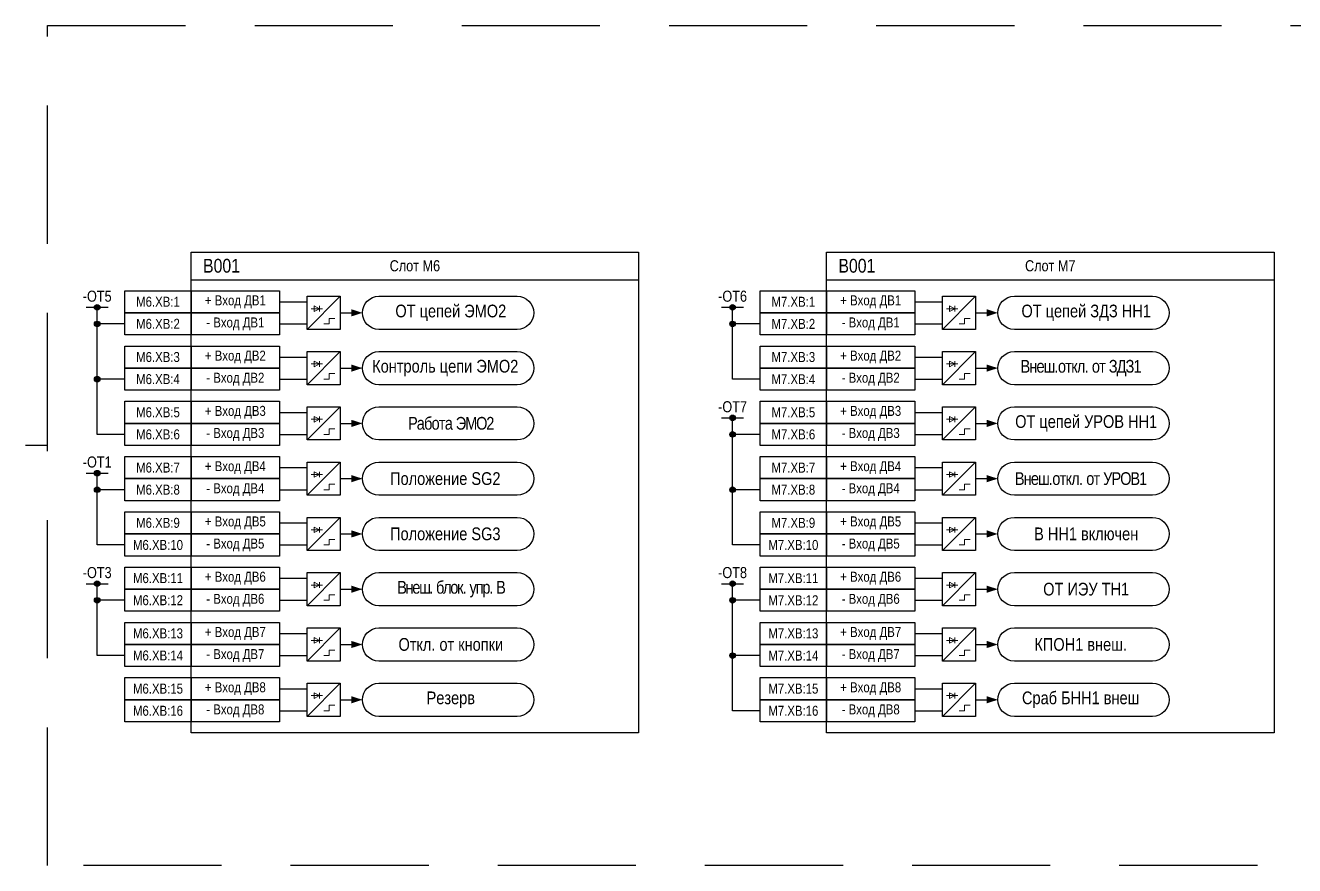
# Model space of a CAD drawing. Header units: millimetres. Extents: x 1657 to 8204, y -558 to 594.
# Drawn here: x 6326 to 6555.7, y -104 to 48 of the extents above; entities that cross this region are included whole.
import ezdxf

# ---------------------------------------------------------------- set-up
doc = ezdxf.new("R2010")
doc.units = ezdxf.units.MM
doc.linetypes.add('штриховая2', pattern=[0.375, 0.25, -0.125])
doc.layers.add('_ОРЗ_0.3', color=7, linetype='Continuous', lineweight=30)
doc.layers.add('TEXT', color=7, linetype='Continuous', lineweight=25)
doc.layers.add('Основная', color=7, linetype='Continuous')
doc.styles.add('1.8_Gost_RD', font='ARIALN.TTF', dxfattribs={"height": 1.8})
doc.styles.add('2.5_Gost_RD', font='ARIALN.TTF', dxfattribs={"height": 2.5})

# ---------------------------------------------------------------- blocks, each defined once
blk = doc.blocks.new('*U132')
at = {"ltscale": 0.25}
blk.add_line((0, 0), (3, 0), dxfattribs=at)
blk.add_lwpolyline([(2, 0, 1.3, 0, 0), (4, 0, 0, 0, 0)], format="xyseb", dxfattribs=at)
blk = doc.blocks.new('*U133')
at = {"ltscale": 0.25}
blk.add_line((0, 0), (3, 0), dxfattribs=at)
blk.add_lwpolyline([(2, 0, 1.3, 0, 0), (4, 0, 0, 0, 0)], format="xyseb", dxfattribs=at)
blk = doc.blocks.new('Точка')
at = {"ltscale": 100}
h = blk.add_hatch(color=256, dxfattribs=at)
h.dxf.hatch_style = 1
edge = h.paths.add_edge_path()
edge.add_arc((0, 0), 0.5, 0, 360)
blk.add_circle((0, 0), 0.5, dxfattribs=at)
blk = doc.blocks.new('*U126')
at = {"ltscale": 0.25}
blk.add_line((0, 0), (3, 0), dxfattribs=at)
blk.add_lwpolyline([(2, 0, 1.3, 0, 0), (4, 0, 0, 0, 0)], format="xyseb", dxfattribs=at)
blk = doc.blocks.new('*U127')
at = {"ltscale": 0.25}
blk.add_line((0, 0), (3, 0), dxfattribs=at)
blk.add_lwpolyline([(2, 0, 1.3, 0, 0), (4, 0, 0, 0, 0)], format="xyseb", dxfattribs=at)
blk = doc.blocks.new('*U128')
at = {"ltscale": 0.25}
blk.add_line((0, 0), (3, 0), dxfattribs=at)
blk.add_lwpolyline([(2, 0, 1.3, 0, 0), (4, 0, 0, 0, 0)], format="xyseb", dxfattribs=at)
blk = doc.blocks.new('*U129')
at = {"ltscale": 0.25}
blk.add_line((0, 0), (3, 0), dxfattribs=at)
blk.add_lwpolyline([(2, 0, 1.3, 0, 0), (4, 0, 0, 0, 0)], format="xyseb", dxfattribs=at)
blk = doc.blocks.new('*U130')
at = {"ltscale": 0.25}
blk.add_line((0, 0), (3, 0), dxfattribs=at)
blk.add_lwpolyline([(2, 0, 1.3, 0, 0), (4, 0, 0, 0, 0)], format="xyseb", dxfattribs=at)
blk = doc.blocks.new('*U131')
at = {"ltscale": 0.25}
blk.add_line((0, 0), (3, 0), dxfattribs=at)
blk.add_lwpolyline([(2, 0, 1.3, 0, 0), (4, 0, 0, 0, 0)], format="xyseb", dxfattribs=at)
blk = doc.blocks.new('*U137')
at = {"ltscale": 0.25}
blk.add_line((0, 0), (3, 0), dxfattribs=at)
blk.add_lwpolyline([(2, 0, 1.3, 0, 0), (4, 0, 0, 0, 0)], format="xyseb", dxfattribs=at)
blk = doc.blocks.new('*U138')
at = {"ltscale": 0.25}
blk.add_line((0, 0), (3, 0), dxfattribs=at)
blk.add_lwpolyline([(2, 0, 1.3, 0, 0), (4, 0, 0, 0, 0)], format="xyseb", dxfattribs=at)
blk = doc.blocks.new('*U139')
at = {"ltscale": 0.25}
blk.add_line((0, 0), (3, 0), dxfattribs=at)
blk.add_lwpolyline([(2, 0, 1.3, 0, 0), (4, 0, 0, 0, 0)], format="xyseb", dxfattribs=at)
blk = doc.blocks.new('*U140')
at = {"ltscale": 0.25}
blk.add_line((0, 0), (3, 0), dxfattribs=at)
blk.add_lwpolyline([(2, 0, 1.3, 0, 0), (4, 0, 0, 0, 0)], format="xyseb", dxfattribs=at)
blk = doc.blocks.new('*U141')
at = {"ltscale": 0.25}
blk.add_line((0, 0), (3, 0), dxfattribs=at)
blk.add_lwpolyline([(2, 0, 1.3, 0, 0), (4, 0, 0, 0, 0)], format="xyseb", dxfattribs=at)
blk = doc.blocks.new('*U134')
at = {"ltscale": 0.25}
blk.add_line((0, 0), (3, 0), dxfattribs=at)
blk.add_lwpolyline([(2, 0, 1.3, 0, 0), (4, 0, 0, 0, 0)], format="xyseb", dxfattribs=at)
blk = doc.blocks.new('*U135')
at = {"ltscale": 0.25}
blk.add_line((0, 0), (3, 0), dxfattribs=at)
blk.add_lwpolyline([(2, 0, 1.3, 0, 0), (4, 0, 0, 0, 0)], format="xyseb", dxfattribs=at)
blk = doc.blocks.new('*U136')
at = {"ltscale": 0.25}
blk.add_line((0, 0), (3, 0), dxfattribs=at)
blk.add_lwpolyline([(2, 0, 1.3, 0, 0), (4, 0, 0, 0, 0)], format="xyseb", dxfattribs=at)

msp = doc.modelspace()

# ---------------------------------------------------------------- linework, layer by layer
at = {"ltscale": 100}
for p, q in [((6337, -3), (6341, -3)), ((6339, -26), (6339, -3)), ((6452, -3), (6456, -3)), ((6454, -16), (6454, -3)), ((6344, -6), (6339, -6)), ((6459, -6), (6454, -6)), ((6344, -16), (6339, -16)), ((6459, -16), (6454, -16)), ((6452, -23), (6456, -23)), ((6454, -46), (6454, -23)), ((6344, -26), (6339, -26)), ((6459, -26), (6454, -26)), ((6330, -28), (6326, -28)), ((6337, -33), (6341, -33)), ((6339, -46), (6339, -33)), ((6344, -36), (6339, -36)), ((6459, -36), (6454, -36)), ((6344, -46), (6339, -46)), ((6459, -46), (6454, -46)), ((6337, -53), (6341, -53)), ((6339, -66), (6339, -53)), ((6452, -53), (6456, -53)), ((6454, -76), (6454, -53)), ((6344, -56), (6339, -56)), ((6459, -56), (6454, -56)), ((6344, -66), (6339, -66)), ((6459, -66), (6454, -66)), ((6459, -76), (6454, -76))]:
    msp.add_line(p, q, dxfattribs=at)
at = {"lineweight": 13, "ltscale": 0.25}
for p, q in [((6379.25, -2.75), (6379.25, -3.75)), ((6494.25, -2.75), (6494.25, -3.75)), ((6379.25, -12.75), (6379.25, -13.75)), ((6494.25, -12.75), (6494.25, -13.75)), ((6379.25, -22.75), (6379.25, -23.75)), ((6494.25, -22.75), (6494.25, -23.75)), ((6379.25, -32.75), (6379.25, -33.75)), ((6494.25, -32.75), (6494.25, -33.75)), ((6379.25, -42.75), (6379.25, -43.75)), ((6494.25, -42.75), (6494.25, -43.75)), ((6379.25, -52.75), (6379.25, -53.75)), ((6494.25, -52.75), (6494.25, -53.75)), ((6379.25, -62.75), (6379.25, -63.75)), ((6494.25, -62.75), (6494.25, -63.75)), ((6379.25, -72.75), (6379.25, -73.75)), ((6494.25, -72.75), (6494.25, -73.75))]:
    msp.add_line(p, q, dxfattribs=at)
at = {"color": 6, "linetype": 'штриховая2', "ltscale": 100}
msp.add_lwpolyline([(6330, 48), (6699, 48), (6699, -104), (6330, -104)], close=True, dxfattribs=at)
at = {"ltscale": 100}
for points in [[(6344, 0), (6356, 0), (6356, -4), (6344, -4)], [(6356, 0), (6372, 0), (6372, -4), (6356, -4)], [(6459, 0), (6471, 0), (6471, -4), (6459, -4)], [(6471, 0), (6487, 0), (6487, -4), (6471, -4)], [(6344, -4), (6356, -4), (6356, -8), (6344, -8)], [(6356, -4), (6372, -4), (6372, -8), (6356, -8)], [(6459, -4), (6471, -4), (6471, -8), (6459, -8)], [(6471, -4), (6487, -4), (6487, -8), (6471, -8)], [(6344, -10), (6356, -10), (6356, -14), (6344, -14)], [(6356, -10), (6372, -10), (6372, -14), (6356, -14)], [(6459, -10), (6471, -10), (6471, -14), (6459, -14)], [(6471, -10), (6487, -10), (6487, -14), (6471, -14)], [(6344, -14), (6356, -14), (6356, -18), (6344, -18)], [(6356, -14), (6372, -14), (6372, -18), (6356, -18)], [(6459, -14), (6471, -14), (6471, -18), (6459, -18)], [(6471, -14), (6487, -14), (6487, -18), (6471, -18)], [(6344, -20), (6356, -20), (6356, -24), (6344, -24)], [(6356, -20), (6372, -20), (6372, -24), (6356, -24)], [(6459, -20), (6471, -20), (6471, -24), (6459, -24)], [(6471, -20), (6487, -20), (6487, -24), (6471, -24)], [(6344, -24), (6356, -24), (6356, -28), (6344, -28)], [(6356, -24), (6372, -24), (6372, -28), (6356, -28)], [(6459, -24), (6471, -24), (6471, -28), (6459, -28)], [(6471, -24), (6487, -24), (6487, -28), (6471, -28)], [(6344, -30), (6356, -30), (6356, -34), (6344, -34)], [(6356, -30), (6372, -30), (6372, -34), (6356, -34)], [(6459, -30), (6471, -30), (6471, -34), (6459, -34)], [(6471, -30), (6487, -30), (6487, -34), (6471, -34)], [(6344, -34), (6356, -34), (6356, -38), (6344, -38)], [(6356, -34), (6372, -34), (6372, -38), (6356, -38)], [(6459, -34), (6471, -34), (6471, -38), (6459, -38)], [(6471, -34), (6487, -34), (6487, -38), (6471, -38)], [(6344, -40), (6356, -40), (6356, -44), (6344, -44)], [(6356, -40), (6372, -40), (6372, -44), (6356, -44)], [(6459, -40), (6471, -40), (6471, -44), (6459, -44)], [(6471, -40), (6487, -40), (6487, -44), (6471, -44)], [(6344, -44), (6356, -44), (6356, -48), (6344, -48)], [(6356, -44), (6372, -44), (6372, -48), (6356, -48)], [(6459, -44), (6471, -44), (6471, -48), (6459, -48)], [(6471, -44), (6487, -44), (6487, -48), (6471, -48)], [(6344, -50), (6356, -50), (6356, -54), (6344, -54)], [(6356, -50), (6372, -50), (6372, -54), (6356, -54)], [(6459, -50), (6471, -50), (6471, -54), (6459, -54)], [(6471, -50), (6487, -50), (6487, -54), (6471, -54)], [(6344, -54), (6356, -54), (6356, -58), (6344, -58)], [(6356, -54), (6372, -54), (6372, -58), (6356, -58)], [(6459, -54), (6471, -54), (6471, -58), (6459, -58)], [(6471, -54), (6487, -54), (6487, -58), (6471, -58)], [(6344, -60), (6356, -60), (6356, -64), (6344, -64)], [(6356, -60), (6372, -60), (6372, -64), (6356, -64)], [(6459, -60), (6471, -60), (6471, -64), (6459, -64)], [(6471, -60), (6487, -60), (6487, -64), (6471, -64)], [(6344, -64), (6356, -64), (6356, -68), (6344, -68)], [(6356, -64), (6372, -64), (6372, -68), (6356, -68)], [(6459, -64), (6471, -64), (6471, -68), (6459, -68)], [(6471, -64), (6487, -64), (6487, -68), (6471, -68)], [(6344, -70), (6356, -70), (6356, -74), (6344, -74)], [(6356, -70), (6372, -70), (6372, -74), (6356, -74)], [(6459, -70), (6471, -70), (6471, -74), (6459, -74)], [(6471, -70), (6487, -70), (6487, -74), (6471, -74)], [(6344, -74), (6356, -74), (6356, -78), (6344, -78)], [(6356, -74), (6372, -74), (6372, -78), (6356, -78)], [(6459, -74), (6471, -74), (6471, -78), (6459, -78)], [(6471, -74), (6487, -74), (6487, -78), (6471, -78)]]:
    msp.add_lwpolyline(points, close=True, dxfattribs=at)
for points in [[(6356, 2), (6437, 2)], [(6471, 2), (6552, 2)]]:
    msp.add_lwpolyline(points, dxfattribs=at)
for points in [[(6377, -1), (6383, -1), (6383, -7), (6377, -7)], [(6492, -1), (6498, -1), (6498, -7), (6492, -7)], [(6377, -11), (6383, -11), (6383, -17), (6377, -17)], [(6492, -11), (6498, -11), (6498, -17), (6492, -17)], [(6377, -21), (6383, -21), (6383, -27), (6377, -27)], [(6492, -21), (6498, -21), (6498, -27), (6492, -27)], [(6377, -31), (6383, -31), (6383, -37), (6377, -37)], [(6492, -31), (6498, -31), (6498, -37), (6492, -37)], [(6377, -41), (6383, -41), (6383, -47), (6377, -47)], [(6492, -41), (6498, -41), (6498, -47), (6492, -47)], [(6377, -51), (6383, -51), (6383, -57), (6377, -57)], [(6492, -51), (6498, -51), (6498, -57), (6492, -57)], [(6377, -61), (6383, -61), (6383, -67), (6377, -67)], [(6492, -61), (6498, -61), (6498, -67), (6492, -67)], [(6377, -71), (6383, -71), (6383, -77), (6377, -77)], [(6492, -71), (6498, -71), (6498, -77), (6492, -77)]]:
    msp.add_lwpolyline(points, close=True)
at = {"lineweight": 13, "flags": 128}
for points in [[(6378.5, -2.5, 0, 0, 0), (6378.5, -2, 0.25, 0, 0), (6378.5, -1.5, 0, 0, 0)], [(6379, -2.5, 0, 0, 0), (6379, -2, 0.25, 0, 0), (6379, -1.5, 0, 0, 0)], [(6493.5, -2.5, 0, 0, 0), (6493.5, -2, 0.25, 0, 0), (6493.5, -1.5, 0, 0, 0)], [(6494, -2.5, 0, 0, 0), (6494, -2, 0.25, 0, 0), (6494, -1.5, 0, 0, 0)], [(6378.5, -12.5, 0, 0, 0), (6378.5, -12, 0.25, 0, 0), (6378.5, -11.5, 0, 0, 0)], [(6379, -12.5, 0, 0, 0), (6379, -12, 0.25, 0, 0), (6379, -11.5, 0, 0, 0)], [(6493.5, -12.5, 0, 0, 0), (6493.5, -12, 0.25, 0, 0), (6493.5, -11.5, 0, 0, 0)], [(6494, -12.5, 0, 0, 0), (6494, -12, 0.25, 0, 0), (6494, -11.5, 0, 0, 0)], [(6378.5, -22.5, 0, 0, 0), (6378.5, -22, 0.25, 0, 0), (6378.5, -21.5, 0, 0, 0)], [(6379, -22.5, 0, 0, 0), (6379, -22, 0.25, 0, 0), (6379, -21.5, 0, 0, 0)], [(6493.5, -22.5, 0, 0, 0), (6493.5, -22, 0.25, 0, 0), (6493.5, -21.5, 0, 0, 0)], [(6494, -22.5, 0, 0, 0), (6494, -22, 0.25, 0, 0), (6494, -21.5, 0, 0, 0)], [(6378.5, -32.5, 0, 0, 0), (6378.5, -32, 0.25, 0, 0), (6378.5, -31.5, 0, 0, 0)], [(6379, -32.5, 0, 0, 0), (6379, -32, 0.25, 0, 0), (6379, -31.5, 0, 0, 0)], [(6493.5, -32.5, 0, 0, 0), (6493.5, -32, 0.25, 0, 0), (6493.5, -31.5, 0, 0, 0)], [(6494, -32.5, 0, 0, 0), (6494, -32, 0.25, 0, 0), (6494, -31.5, 0, 0, 0)], [(6378.5, -42.5, 0, 0, 0), (6378.5, -42, 0.25, 0, 0), (6378.5, -41.5, 0, 0, 0)], [(6379, -42.5, 0, 0, 0), (6379, -42, 0.25, 0, 0), (6379, -41.5, 0, 0, 0)], [(6493.5, -42.5, 0, 0, 0), (6493.5, -42, 0.25, 0, 0), (6493.5, -41.5, 0, 0, 0)], [(6494, -42.5, 0, 0, 0), (6494, -42, 0.25, 0, 0), (6494, -41.5, 0, 0, 0)], [(6378.5, -52.5, 0, 0, 0), (6378.5, -52, 0.25, 0, 0), (6378.5, -51.5, 0, 0, 0)], [(6379, -52.5, 0, 0, 0), (6379, -52, 0.25, 0, 0), (6379, -51.5, 0, 0, 0)], [(6493.5, -52.5, 0, 0, 0), (6493.5, -52, 0.25, 0, 0), (6493.5, -51.5, 0, 0, 0)], [(6494, -52.5, 0, 0, 0), (6494, -52, 0.25, 0, 0), (6494, -51.5, 0, 0, 0)], [(6378.5, -62.5, 0, 0, 0), (6378.5, -62, 0.25, 0, 0), (6378.5, -61.5, 0, 0, 0)], [(6379, -62.5, 0, 0, 0), (6379, -62, 0.25, 0, 0), (6379, -61.5, 0, 0, 0)], [(6493.5, -62.5, 0, 0, 0), (6493.5, -62, 0.25, 0, 0), (6493.5, -61.5, 0, 0, 0)], [(6494, -62.5, 0, 0, 0), (6494, -62, 0.25, 0, 0), (6494, -61.5, 0, 0, 0)], [(6378.5, -72.5, 0, 0, 0), (6378.5, -72, 0.25, 0, 0), (6378.5, -71.5, 0, 0, 0)], [(6379, -72.5, 0, 0, 0), (6379, -72, 0.25, 0, 0), (6379, -71.5, 0, 0, 0)], [(6493.5, -72.5, 0, 0, 0), (6493.5, -72, 0.25, 0, 0), (6493.5, -71.5, 0, 0, 0)], [(6494, -72.5, 0, 0, 0), (6494, -72, 0.25, 0, 0), (6494, -71.5, 0, 0, 0)]]:
    msp.add_lwpolyline(points, format="xyseb", dxfattribs=at)
at = {"ltscale": 100}
for points in [[(6390, -7, -1), (6390, -1), (6415, -1, -1), (6415, -7)], [(6505, -7, -1), (6505, -1), (6530, -1, -1), (6530, -7)], [(6390, -17, -1), (6390, -11), (6415, -11, -1), (6415, -17)], [(6505, -17, -1), (6505, -11), (6530, -11, -1), (6530, -17)], [(6390, -27, -1), (6390, -21), (6415, -21, -1), (6415, -27)], [(6505, -27, -1), (6505, -21), (6530, -21, -1), (6530, -27)], [(6390, -37, -1), (6390, -31), (6415, -31, -1), (6415, -37)], [(6505, -37, -1), (6505, -31), (6530, -31, -1), (6530, -37)], [(6390, -47, -1), (6390, -41), (6415, -41, -1), (6415, -47)], [(6505, -47, -1), (6505, -41), (6530, -41, -1), (6530, -47)], [(6390, -57, -1), (6390, -51), (6415, -51, -1), (6415, -57)], [(6505, -57, -1), (6505, -51), (6530, -51, -1), (6530, -57)], [(6390, -67, -1), (6390, -61), (6415, -61, -1), (6415, -67)], [(6505, -67, -1), (6505, -61), (6530, -61, -1), (6530, -67)], [(6390, -77, -1), (6390, -71), (6415, -71, -1), (6415, -77)], [(6505, -77, -1), (6505, -71), (6530, -71, -1), (6530, -77)]]:
    msp.add_lwpolyline(points, format="xyb", close=True, dxfattribs=at)
at = {"lineweight": 13, "ltscale": 0.25}
for points in [[(6379.25, -3.25), (6378.25, -2.75), (6378.25, -3.75), (6379.25, -3.25)], [(6494.25, -3.25), (6493.25, -2.75), (6493.25, -3.75), (6494.25, -3.25)], [(6379.25, -13.25), (6378.25, -12.75), (6378.25, -13.75), (6379.25, -13.25)], [(6494.25, -13.25), (6493.25, -12.75), (6493.25, -13.75), (6494.25, -13.25)], [(6379.25, -23.25), (6378.25, -22.75), (6378.25, -23.75), (6379.25, -23.25)], [(6494.25, -23.25), (6493.25, -22.75), (6493.25, -23.75), (6494.25, -23.25)], [(6379.25, -33.25), (6378.25, -32.75), (6378.25, -33.75), (6379.25, -33.25)], [(6494.25, -33.25), (6493.25, -32.75), (6493.25, -33.75), (6494.25, -33.25)], [(6379.25, -43.25), (6378.25, -42.75), (6378.25, -43.75), (6379.25, -43.25)], [(6494.25, -43.25), (6493.25, -42.75), (6493.25, -43.75), (6494.25, -43.25)], [(6379.25, -53.25), (6378.25, -52.75), (6378.25, -53.75), (6379.25, -53.25)], [(6494.25, -53.25), (6493.25, -52.75), (6493.25, -53.75), (6494.25, -53.25)], [(6379.25, -63.25), (6378.25, -62.75), (6378.25, -63.75), (6379.25, -63.25)], [(6494.25, -63.25), (6493.25, -62.75), (6493.25, -63.75), (6494.25, -63.25)], [(6379.25, -73.25), (6378.25, -72.75), (6378.25, -73.75), (6379.25, -73.25)], [(6494.25, -73.25), (6493.25, -72.75), (6493.25, -73.75), (6494.25, -73.25)]]:
    msp.add_lwpolyline(points, dxfattribs=at)
at = {"layer": '_ОРЗ_0.3', "ltscale": 100}
for points in [[(6356, 7), (6437, 7), (6437, -80), (6356, -80)], [(6471, 7), (6552, 7), (6552, -80), (6471, -80)]]:
    msp.add_lwpolyline(points, close=True, dxfattribs=at)
at = {"layer": 'Основная', "color": 0}
for p, q in [((6372, -2), (6377, -2)), ((6487, -2), (6492, -2)), ((6372, -6), (6377, -6)), ((6487, -6), (6492, -6)), ((6372, -12), (6377, -12)), ((6487, -12), (6492, -12)), ((6372, -16), (6377, -16)), ((6487, -16), (6492, -16)), ((6372, -22), (6377, -22)), ((6487, -22), (6492, -22)), ((6372, -26), (6377, -26)), ((6487, -26), (6492, -26)), ((6372, -32), (6377, -32)), ((6487, -32), (6492, -32)), ((6372, -36), (6377, -36)), ((6487, -36), (6492, -36)), ((6372, -42), (6377, -42)), ((6487, -42), (6492, -42)), ((6372, -46), (6377, -46)), ((6487, -46), (6492, -46)), ((6372, -52), (6377, -52)), ((6487, -52), (6492, -52)), ((6372, -56), (6377, -56)), ((6487, -56), (6492, -56)), ((6372, -62), (6377, -62)), ((6487, -62), (6492, -62)), ((6372, -66), (6377, -66)), ((6487, -66), (6492, -66)), ((6372, -72), (6377, -72)), ((6487, -72), (6492, -72)), ((6372, -76), (6377, -76)), ((6487, -76), (6492, -76))]:
    msp.add_line(p, q, dxfattribs=at)
at = {"layer": 'Основная', "ltscale": 0.25}
for p, q in [((6383, -1), (6377, -7)), ((6498, -1), (6492, -7)), ((6383, -11), (6377, -17)), ((6498, -11), (6492, -17)), ((6383, -21), (6377, -27)), ((6498, -21), (6492, -27)), ((6383, -31), (6377, -37)), ((6498, -31), (6492, -37)), ((6383, -41), (6377, -47)), ((6498, -41), (6492, -47)), ((6383, -51), (6377, -57)), ((6498, -51), (6492, -57)), ((6383, -61), (6377, -67)), ((6498, -61), (6492, -67)), ((6383, -71), (6377, -77)), ((6498, -71), (6492, -77))]:
    msp.add_line(p, q, dxfattribs=at)
at = {"layer": 'Основная', "color": 0, "lineweight": 13}
for p, q in [((6377.75, -3.25), (6379.75, -3.25)), ((6492.75, -3.25), (6494.75, -3.25)), ((6377.75, -13.25), (6379.75, -13.25)), ((6492.75, -13.25), (6494.75, -13.25)), ((6377.75, -23.25), (6379.75, -23.25)), ((6492.75, -23.25), (6494.75, -23.25)), ((6377.75, -33.25), (6379.75, -33.25)), ((6492.75, -33.25), (6494.75, -33.25)), ((6377.75, -43.25), (6379.75, -43.25)), ((6492.75, -43.25), (6494.75, -43.25)), ((6377.75, -53.25), (6379.75, -53.25)), ((6492.75, -53.25), (6494.75, -53.25)), ((6377.75, -63.25), (6379.75, -63.25)), ((6492.75, -63.25), (6494.75, -63.25)), ((6377.75, -73.25), (6379.75, -73.25)), ((6492.75, -73.25), (6494.75, -73.25))]:
    msp.add_line(p, q, dxfattribs=at)
for p, q in [((6380, -6), (6381, -6)), ((6381, -5), (6382, -5)), ((6381, -6), (6381, -5)), ((6495, -6), (6496, -6)), ((6496, -5), (6497, -5)), ((6496, -6), (6496, -5)), ((6380, -16), (6381, -16)), ((6381, -15), (6382, -15)), ((6381, -16), (6381, -15)), ((6495, -16), (6496, -16)), ((6496, -15), (6497, -15)), ((6496, -16), (6496, -15)), ((6381, -25), (6382, -25)), ((6381, -26), (6381, -25)), ((6496, -25), (6497, -25)), ((6496, -26), (6496, -25)), ((6380, -26), (6381, -26)), ((6495, -26), (6496, -26)), ((6380, -36), (6381, -36)), ((6381, -35), (6382, -35)), ((6381, -36), (6381, -35)), ((6495, -36), (6496, -36)), ((6496, -35), (6497, -35)), ((6496, -36), (6496, -35)), ((6381, -45), (6382, -45)), ((6381, -46), (6381, -45)), ((6496, -45), (6497, -45)), ((6496, -46), (6496, -45)), ((6380, -46), (6381, -46)), ((6495, -46), (6496, -46)), ((6381, -55), (6382, -55)), ((6381, -56), (6381, -55)), ((6496, -55), (6497, -55)), ((6496, -56), (6496, -55)), ((6380, -56), (6381, -56)), ((6495, -56), (6496, -56)), ((6380, -66), (6381, -66)), ((6381, -65), (6382, -65)), ((6381, -66), (6381, -65)), ((6495, -66), (6496, -66)), ((6496, -65), (6497, -65)), ((6496, -66), (6496, -65)), ((6381, -75), (6382, -75)), ((6381, -76), (6381, -75)), ((6496, -75), (6497, -75)), ((6496, -76), (6496, -75)), ((6380, -76), (6381, -76)), ((6495, -76), (6496, -76))]:
    msp.add_line(p, q, dxfattribs=at).dxf.unprotected_set("ltscale", 0)

# ---------------------------------------------------------------- block references
at = {"ltscale": 100}
for p in [(6339, -3), (6454, -3), (6339, -6), (6454, -6), (6339, -16), (6454, -23), (6454, -26), (6339, -33), (6339, -36), (6454, -36), (6339, -53), (6454, -53), (6339, -56), (6454, -56), (6454, -66)]:
    msp.add_blockref('Точка', p, dxfattribs=at)
at = {"ltscale": 0.35}
for name, p in [('*U132', (6383, -4)), ('*U137', (6498, -4)), ('*U133', (6383, -14)), ('*U138', (6498, -14)), ('*U126', (6383, -24)), ('*U139', (6498, -24)), ('*U127', (6383, -34)), ('*U140', (6498, -34)), ('*U128', (6383, -44)), ('*U141', (6498, -44)), ('*U129', (6383, -54)), ('*U134', (6498, -54)), ('*U130', (6383, -64)), ('*U135', (6498, -64)), ('*U131', (6383, -74)), ('*U136', (6498, -74))]:
    msp.add_blockref(name, p, dxfattribs=at)

# ---------------------------------------------------------------- texts
at = {"ltscale": 100, "attachment_point": 5}
for s, insert, char_height, width, style in [('B001', (6361.5, 4.5), 2.5, 11, '2.5_Gost_RD'), ('Слот М6', (6396.5, 4.5), 2, 81, '1.8_Gost_RD'), ('B001', (6476.5, 4.5), 2.5, 11, '2.5_Gost_RD'), ('Слот М7', (6511.5, 4.5), 2, 81, '1.8_Gost_RD'), ('-ОТ5', (6339, -1), 2, 81, '1.8_Gost_RD'), ('-ОТ6', (6454, -1), 2, 81, '1.8_Gost_RD'), ('М6.XB:1', (6350, -2), 1.8, 12, '1.8_Gost_RD'), ('+ Вход ДВ1', (6364, -2), 1.8, 16, '1.8_Gost_RD'), ('М7.XB:1', (6465, -2), 1.8, 12, '1.8_Gost_RD'), ('+ Вход ДВ1', (6479, -2), 1.8, 16, '1.8_Gost_RD'), ('\\pxsm0.7;ОТ цепей ЗДЗ НН1', (6518, -4), 2.3, 31, '2.5_Gost_RD'), ('М6.XB:2', (6350, -6), 1.8, 12, '1.8_Gost_RD'), ('- Вход ДВ1', (6364, -6), 1.8, 16, '1.8_Gost_RD'), ('М7.XB:2', (6465, -6), 1.8, 12, '1.8_Gost_RD'), ('- Вход ДВ1', (6479, -6), 1.8, 16, '1.8_Gost_RD'), ('М6.XB:3', (6350, -12), 1.8, 12, '1.8_Gost_RD'), ('+ Вход ДВ2', (6364, -12), 1.8, 16, '1.8_Gost_RD'), ('М7.XB:3', (6465, -12), 1.8, 12, '1.8_Gost_RD'), ('+ Вход ДВ2', (6479, -12), 1.8, 16, '1.8_Gost_RD'), ('\\pxsm0.7;{\\T0.9;Внеш.откл. от ЗДЗ1}', (6517, -14), 2.3, 31, '2.5_Gost_RD'), ('М6.XB:4', (6350, -16), 1.8, 12, '1.8_Gost_RD'), ('- Вход ДВ2', (6364, -16), 1.8, 16, '1.8_Gost_RD'), ('М7.XB:4', (6465, -16), 1.8, 12, '1.8_Gost_RD'), ('- Вход ДВ2', (6479, -16), 1.8, 16, '1.8_Gost_RD'), ('-ОТ7', (6454, -21), 2, 81, '1.8_Gost_RD'), ('М6.XB:5', (6350, -22), 1.8, 12, '1.8_Gost_RD'), ('+ Вход ДВ3', (6364, -22), 1.8, 16, '1.8_Gost_RD'), ('М7.XB:5', (6465, -22), 1.8, 12, '1.8_Gost_RD'), ('+ Вход ДВ3', (6479, -22), 1.8, 16, '1.8_Gost_RD'), ('\\pxsm0.7;ОТ цепей УРОВ НН1', (6518, -24), 2.3, 31, '2.5_Gost_RD'), ('М6.XB:6', (6350, -26), 1.8, 12, '1.8_Gost_RD'), ('- Вход ДВ3', (6364, -26), 1.8, 16, '1.8_Gost_RD'), ('М7.XB:6', (6465, -26), 1.8, 12, '1.8_Gost_RD'), ('- Вход ДВ3', (6479, -26), 1.8, 16, '1.8_Gost_RD'), ('\\pxt16;-ОТ1', (6339, -31), 2, 81, '1.8_Gost_RD'), ('М6.XB:7', (6350, -32), 1.8, 12, '1.8_Gost_RD'), ('+ Вход ДВ4', (6364, -32), 1.8, 16, '1.8_Gost_RD'), ('М7.XB:7', (6465, -32), 1.8, 12, '1.8_Gost_RD'), ('+ Вход ДВ4', (6479, -32), 1.8, 16, '1.8_Gost_RD'), ('\\pxsm0.7;{\\T0.9;Внеш.откл. от УРОВ1}', (6517, -34), 2.3, 31, '2.5_Gost_RD'), ('М6.XB:8', (6350, -36), 1.8, 12, '1.8_Gost_RD'), ('- Вход ДВ4', (6364, -36), 1.8, 16, '1.8_Gost_RD'), ('М7.XB:8', (6465, -36), 1.8, 12, '1.8_Gost_RD'), ('- Вход ДВ4', (6479, -36), 1.8, 16, '1.8_Gost_RD'), ('М6.XB:9', (6350, -42), 1.8, 12, '1.8_Gost_RD'), ('+ Вход ДВ5', (6364, -42), 1.8, 16, '1.8_Gost_RD'), ('М7.XB:9', (6465, -42), 1.8, 12, '1.8_Gost_RD'), ('+ Вход ДВ5', (6479, -42), 1.8, 16, '1.8_Gost_RD'), ('В НН1 включен', (6518, -44), 2.3, 28, '2.5_Gost_RD'), ('М6.XB:10', (6350, -46), 1.8, 12, '1.8_Gost_RD'), ('- Вход ДВ5', (6364, -46), 1.8, 16, '1.8_Gost_RD'), ('М7.XB:10', (6465, -46), 1.8, 12, '1.8_Gost_RD'), ('- Вход ДВ5', (6479, -46), 1.8, 16, '1.8_Gost_RD'), ('\\pxt16;-ОТ3', (6339, -51), 2, 81, '1.8_Gost_RD'), ('-ОТ8', (6454, -51), 2, 81, '1.8_Gost_RD'), ('М6.XB:11', (6350, -52), 1.8, 12, '1.8_Gost_RD'), ('+ Вход ДВ6', (6364, -52), 1.8, 16, '1.8_Gost_RD'), ('М7.XB:11', (6465, -52), 1.8, 12, '1.8_Gost_RD'), ('+ Вход ДВ6', (6479, -52), 1.8, 16, '1.8_Gost_RD'), ('\\pxsm0.7;ОТ ИЭУ ТН1', (6518, -54), 2.3, 31, '2.5_Gost_RD'), ('М6.XB:12', (6350, -56), 1.8, 12, '1.8_Gost_RD'), ('- Вход ДВ6', (6364, -56), 1.8, 16, '1.8_Gost_RD'), ('М7.XB:12', (6465, -56), 1.8, 12, '1.8_Gost_RD'), ('- Вход ДВ6', (6479, -56), 1.8, 16, '1.8_Gost_RD'), ('М6.XB:13', (6350, -62), 1.8, 12, '1.8_Gost_RD'), ('+ Вход ДВ7', (6364, -62), 1.8, 16, '1.8_Gost_RD'), ('М7.XB:13', (6465, -62), 1.8, 12, '1.8_Gost_RD'), ('+ Вход ДВ7', (6479, -62), 1.8, 16, '1.8_Gost_RD'), ('\\pxsm0.7;КПОН1 внеш.', (6517, -64), 2.3, 31, '2.5_Gost_RD'), ('М6.XB:14', (6350, -66), 1.8, 12, '1.8_Gost_RD'), ('- Вход ДВ7', (6364, -66), 1.8, 16, '1.8_Gost_RD'), ('М7.XB:14', (6465, -66), 1.8, 12, '1.8_Gost_RD'), ('- Вход ДВ7', (6479, -66), 1.8, 16, '1.8_Gost_RD'), ('М6.XB:15', (6350, -72), 1.8, 12, '1.8_Gost_RD'), ('+ Вход ДВ8', (6364, -72), 1.8, 16, '1.8_Gost_RD'), ('М7.XB:15', (6465, -72), 1.8, 12, '1.8_Gost_RD'), ('+ Вход ДВ8', (6479, -72), 1.8, 16, '1.8_Gost_RD'), ('\\pxsm0.7;Сраб БНН1 внеш', (6517, -74), 2.3, 27.9711, '2.5_Gost_RD'), ('М6.XB:16', (6350, -76), 1.8, 12, '1.8_Gost_RD'), ('- Вход ДВ8', (6364, -76), 1.8, 16, '1.8_Gost_RD'), ('М7.XB:16', (6465, -76), 1.8, 12, '1.8_Gost_RD'), ('- Вход ДВ8', (6479, -76), 1.8, 16, '1.8_Gost_RD')]:
    msp.add_mtext(s, dxfattribs=dict(at, insert=insert, char_height=char_height, width=width, style=style))
at = {"layer": 'TEXT', "ltscale": 100, "char_height": 2.3, "attachment_point": 5, "style": '2.5_Gost_RD'}
for s, insert, width in [('\\pxsm0.7;ОТ цепей ЭМО2', (6403, -4), 31), ('\\pxsm0.7;Контроль цепи ЭМО2', (6402, -14), 28), ('\\pxsm0.7;{\\T0.9;Работа ЭМО2}', (6403, -24), 31), ('\\pxsm0.7;Положение SG2', (6402, -34), 31), ('\\pxsm0.7;Положение SG3', (6402, -44), 31), ('\\pxsm0.7;{\\T0.85;Внеш. блок. упр. В}', (6403, -54), 31), ('\\pxsm0.7;Откл. от кнопки', (6403, -64), 31), ('\\pxsm0.7;Резерв', (6403, -74), 31)]:
    msp.add_mtext(s, dxfattribs=dict(at, insert=insert, width=width))

doc.saveas('drawing.dxf')
